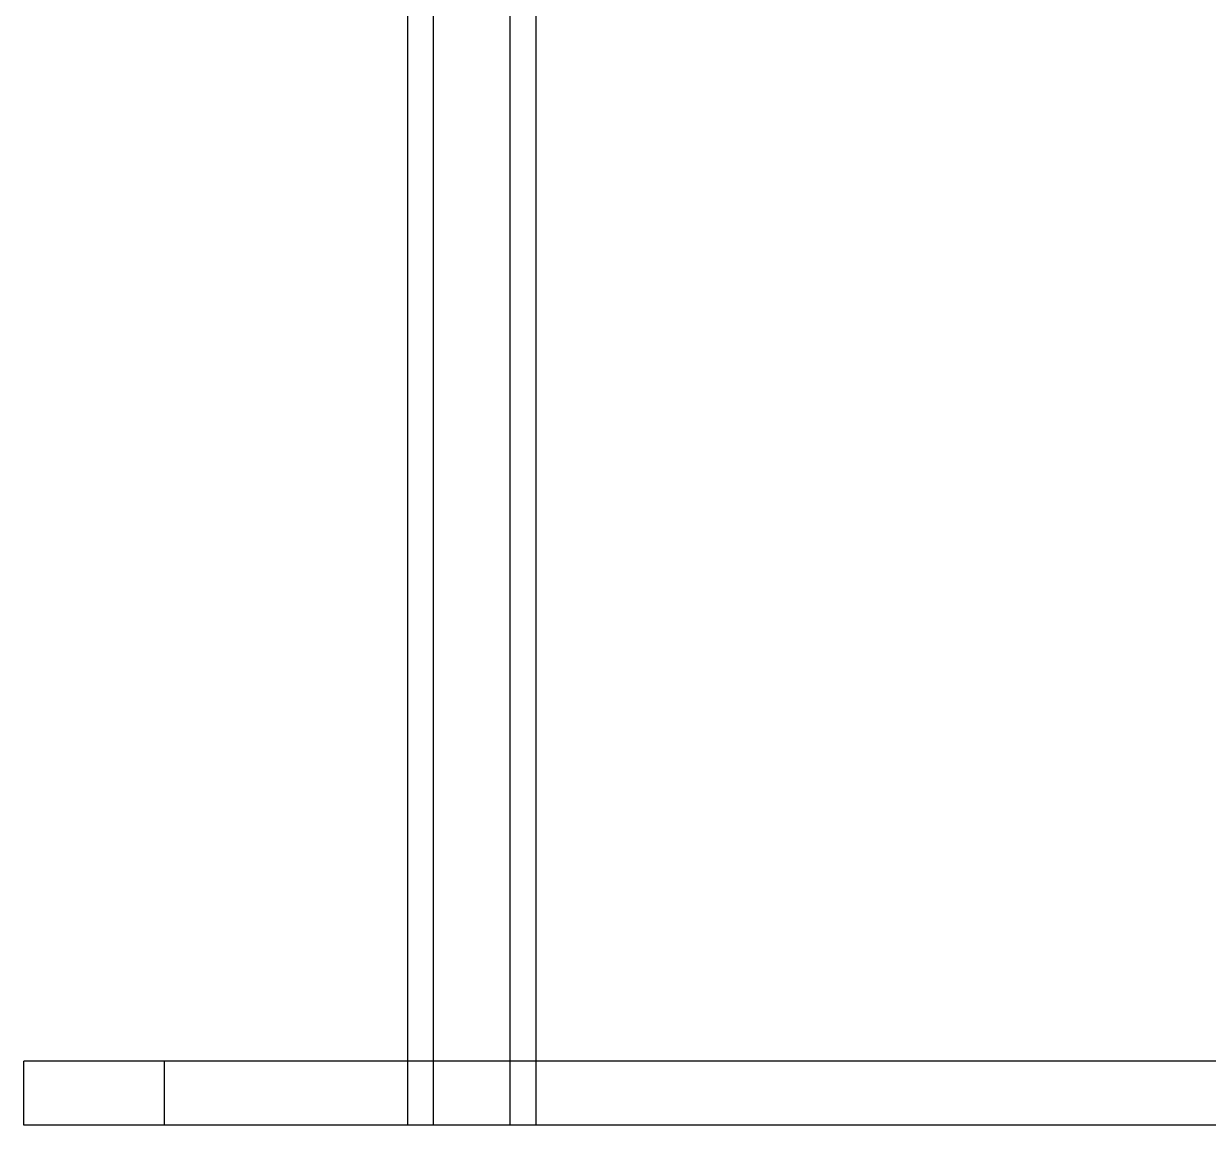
# Model space of a CAD drawing. Header units: millimetres. Extents: x -180 to 1414, y -663 to 972.
# Drawn here: x -105 to -12.5, y 650 to 736 of the extents above; entities that cross this region are included whole.
import ezdxf

# ---------------------------------------------------------------- set-up
doc = ezdxf.new("R2010")
doc.units = ezdxf.units.MM
doc.layers.add('FRONT', color=8, linetype='Continuous')

msp = doc.modelspace()

# ---------------------------------------------------------------- linework, layer by layer
at = {"layer": 'FRONT'}
for p, q in [((-75.004, 650), (-75.004, 766)), ((-75.004, 650), (-75.004, 766)), ((-73.004, 650), (-73.004, 766)), ((-73.004, 650), (-73.004, 766)), ((-67.004, 650), (-67.004, 766)), ((-67.004, 650), (-67.004, 766)), ((-65.004, 766), (-65.004, 650)), ((-65.004, 766), (-65.004, 650)), ((-104.706, 655), (-105, 655)), ((-105, 650), (-105, 655)), ((-103.827, 655), (-104.706, 655)), ((-102.367, 655), (-103.827, 655)), ((-100.335, 655), (-102.367, 655)), ((-97.742, 655), (-100.335, 655)), ((-94.602, 655), (-97.742, 655)), ((-90.933, 655), (-94.602, 655)), ((-93.737, 655), (-94, 655)), ((-94, 650), (-94, 655)), ((-92.95, 655), (-93.737, 655)), ((-91.643, 655), (-92.95, 655)), ((-89.824, 655), (-91.643, 655)), ((-86.755, 655), (-90.933, 655)), ((-87.502, 655), (-89.824, 655)), ((-84.691, 655), (-87.502, 655)), ((-82.092, 655), (-86.755, 655)), ((-81.406, 655), (-84.691, 655)), ((-76.97, 655), (-82.092, 655)), ((-77.666, 655), (-81.406, 655)), ((-73.492, 655), (-77.666, 655)), ((-71.418, 655), (-76.97, 655)), ((-68.907, 655), (-73.492, 655)), ((-65.466, 655), (-71.418, 655)), ((-63.936, 655), (-68.907, 655)), ((-59.149, 655), (-65.466, 655)), ((-58.608, 655), (-63.936, 655)), ((-52.5, 655), (-59.149, 655)), ((-52.952, 655), (-58.608, 655)), ((-47, 655), (-52.952, 655)), ((-45.558, 655), (-52.5, 655)), ((-40.785, 655), (-47, 655)), ((-38.361, 655), (-45.558, 655)), ((-34.342, 655), (-40.785, 655)), ((-30.949, 655), (-38.361, 655)), ((-27.707, 655), (-34.342, 655)), ((-23.365, 655), (-30.949, 655)), ((-20.917, 655), (-27.707, 655)), ((-15.649, 655), (-23.365, 655)), ((-14.01, 655), (-20.917, 655)), ((-7.847, 655), (-15.649, 655)), ((-7.025, 655), (-14.01, 655)), ((-104.706, 650), (-105, 650)), ((-103.827, 650), (-104.706, 650)), ((-102.367, 650), (-103.827, 650)), ((-100.335, 650), (-102.367, 650)), ((-97.742, 650), (-100.335, 650)), ((-94.602, 650), (-97.742, 650)), ((-90.933, 650), (-94.602, 650)), ((-93.737, 650), (-94, 650)), ((-92.95, 650), (-93.737, 650)), ((-91.643, 650), (-92.95, 650)), ((-89.824, 650), (-91.643, 650)), ((-86.755, 650), (-90.933, 650)), ((-87.502, 650), (-89.824, 650)), ((-84.691, 650), (-87.502, 650)), ((-82.092, 650), (-86.755, 650)), ((-81.406, 650), (-84.691, 650)), ((-76.97, 650), (-82.092, 650)), ((-77.666, 650), (-81.406, 650)), ((-73.492, 650), (-77.666, 650)), ((-71.418, 650), (-76.97, 650)), ((-74.99, 650), (-75.004, 650)), ((-74.99, 650), (-75.004, 650)), ((-74.948, 650), (-74.99, 650)), ((-74.948, 650), (-74.99, 650)), ((-74.878, 650), (-74.948, 650)), ((-74.878, 650), (-74.948, 650)), ((-74.781, 650), (-74.878, 650)), ((-74.781, 650), (-74.878, 650)), ((-74.658, 650), (-74.781, 650)), ((-74.658, 650), (-74.781, 650)), ((-74.508, 650), (-74.658, 650)), ((-74.508, 650), (-74.658, 650)), ((-74.334, 650), (-74.508, 650)), ((-74.334, 650), (-74.508, 650)), ((-74.135, 650), (-74.334, 650)), ((-74.135, 650), (-74.334, 650)), ((-73.913, 650), (-74.135, 650)), ((-73.913, 650), (-74.135, 650)), ((-73.669, 650), (-73.913, 650)), ((-73.669, 650), (-73.913, 650)), ((-73.404, 650), (-73.669, 650)), ((-73.404, 650), (-73.669, 650)), ((-68.907, 650), (-73.492, 650)), ((-73.121, 650), (-73.404, 650)), ((-73.121, 650), (-73.404, 650)), ((-72.82, 650), (-73.121, 650)), ((-72.82, 650), (-73.121, 650)), ((-72.995, 650), (-73.004, 650)), ((-72.995, 650), (-73.004, 650)), ((-72.97, 650), (-72.995, 650)), ((-72.97, 650), (-72.995, 650)), ((-72.928, 650), (-72.97, 650)), ((-72.928, 650), (-72.97, 650)), ((-72.87, 650), (-72.928, 650)), ((-72.87, 650), (-72.928, 650)), ((-72.796, 650), (-72.87, 650)), ((-72.796, 650), (-72.87, 650)), ((-72.504, 650), (-72.82, 650)), ((-72.504, 650), (-72.82, 650)), ((-72.706, 650), (-72.796, 650)), ((-72.706, 650), (-72.796, 650)), ((-72.602, 650), (-72.706, 650)), ((-72.602, 650), (-72.706, 650)), ((-72.482, 650), (-72.602, 650)), ((-72.482, 650), (-72.602, 650)), ((-72.173, 650), (-72.504, 650)), ((-72.173, 650), (-72.504, 650)), ((-72.349, 650), (-72.482, 650)), ((-72.349, 650), (-72.482, 650)), ((-72.203, 650), (-72.349, 650)), ((-72.203, 650), (-72.349, 650)), ((-72.044, 650), (-72.203, 650)), ((-72.044, 650), (-72.203, 650)), ((-71.83, 650), (-72.173, 650)), ((-71.83, 650), (-72.173, 650)), ((-71.874, 650), (-72.044, 650)), ((-71.874, 650), (-72.044, 650)), ((-71.694, 650), (-71.874, 650)), ((-71.694, 650), (-71.874, 650)), ((-71.477, 650), (-71.83, 650)), ((-71.477, 650), (-71.83, 650)), ((-71.504, 650), (-71.694, 650)), ((-71.504, 650), (-71.694, 650)), ((-71.305, 650), (-71.504, 650)), ((-71.305, 650), (-71.504, 650)), ((-71.116, 650), (-71.477, 650)), ((-71.116, 650), (-71.477, 650)), ((-65.466, 650), (-71.418, 650)), ((-71.1, 650), (-71.305, 650)), ((-71.1, 650), (-71.305, 650)), ((-70.749, 650), (-71.116, 650)), ((-70.749, 650), (-71.116, 650)), ((-70.888, 650), (-71.1, 650)), ((-70.888, 650), (-71.1, 650)), ((-70.671, 650), (-70.888, 650)), ((-70.671, 650), (-70.888, 650)), ((-70.377, 650), (-70.749, 650)), ((-70.377, 650), (-70.749, 650)), ((-70.451, 650), (-70.671, 650)), ((-70.451, 650), (-70.671, 650)), ((-70.228, 650), (-70.451, 650)), ((-70.228, 650), (-70.451, 650)), ((-70.004, 650), (-70.377, 650)), ((-70.004, 650), (-70.377, 650)), ((-70.004, 650), (-70.228, 650)), ((-70.004, 650), (-70.228, 650)), ((-69.63, 650), (-70.004, 650)), ((-69.779, 650), (-70.004, 650)), ((-69.63, 650), (-70.004, 650)), ((-69.779, 650), (-70.004, 650)), ((-69.556, 650), (-69.779, 650)), ((-69.556, 650), (-69.779, 650)), ((-69.258, 650), (-69.63, 650)), ((-69.258, 650), (-69.63, 650)), ((-69.336, 650), (-69.556, 650)), ((-69.336, 650), (-69.556, 650)), ((-69.119, 650), (-69.336, 650)), ((-69.119, 650), (-69.336, 650)), ((-68.891, 650), (-69.258, 650)), ((-68.891, 650), (-69.258, 650)), ((-68.908, 650), (-69.119, 650)), ((-68.908, 650), (-69.119, 650)), ((-68.702, 650), (-68.908, 650)), ((-68.702, 650), (-68.908, 650)), ((-63.936, 650), (-68.907, 650)), ((-68.53, 650), (-68.891, 650)), ((-68.53, 650), (-68.891, 650)), ((-68.504, 650), (-68.702, 650)), ((-68.504, 650), (-68.702, 650)), ((-68.177, 650), (-68.53, 650)), ((-68.177, 650), (-68.53, 650)), ((-68.314, 650), (-68.504, 650)), ((-68.314, 650), (-68.504, 650)), ((-68.133, 650), (-68.314, 650)), ((-68.133, 650), (-68.314, 650)), ((-67.834, 650), (-68.177, 650)), ((-67.834, 650), (-68.177, 650)), ((-67.963, 650), (-68.133, 650)), ((-67.963, 650), (-68.133, 650)), ((-67.804, 650), (-67.963, 650)), ((-67.804, 650), (-67.963, 650)), ((-67.504, 650), (-67.834, 650)), ((-67.504, 650), (-67.834, 650)), ((-67.658, 650), (-67.804, 650)), ((-67.658, 650), (-67.804, 650)), ((-67.525, 650), (-67.658, 650)), ((-67.525, 650), (-67.658, 650)), ((-67.405, 650), (-67.525, 650)), ((-67.405, 650), (-67.525, 650)), ((-67.187, 650), (-67.504, 650)), ((-67.187, 650), (-67.504, 650)), ((-67.301, 650), (-67.405, 650)), ((-67.301, 650), (-67.405, 650)), ((-67.211, 650), (-67.301, 650)), ((-67.211, 650), (-67.301, 650)), ((-67.137, 650), (-67.211, 650)), ((-67.137, 650), (-67.211, 650)), ((-66.886, 650), (-67.187, 650)), ((-66.886, 650), (-67.187, 650)), ((-67.079, 650), (-67.137, 650)), ((-67.079, 650), (-67.137, 650)), ((-67.037, 650), (-67.079, 650)), ((-67.037, 650), (-67.079, 650)), ((-67.012, 650), (-67.037, 650)), ((-67.012, 650), (-67.037, 650)), ((-67.012, 650), (-67.004, 650)), ((-67.012, 650), (-67.004, 650)), ((-66.603, 650), (-66.886, 650)), ((-66.603, 650), (-66.886, 650)), ((-66.338, 650), (-66.603, 650)), ((-66.338, 650), (-66.603, 650)), ((-66.094, 650), (-66.338, 650)), ((-66.094, 650), (-66.338, 650)), ((-65.872, 650), (-66.094, 650)), ((-65.872, 650), (-66.094, 650)), ((-65.673, 650), (-65.872, 650)), ((-65.673, 650), (-65.872, 650)), ((-65.499, 650), (-65.673, 650)), ((-65.499, 650), (-65.673, 650)), ((-65.349, 650), (-65.499, 650)), ((-65.349, 650), (-65.499, 650)), ((-59.149, 650), (-65.466, 650)), ((-65.226, 650), (-65.349, 650)), ((-65.226, 650), (-65.349, 650)), ((-65.129, 650), (-65.226, 650)), ((-65.129, 650), (-65.226, 650)), ((-65.059, 650), (-65.129, 650)), ((-65.059, 650), (-65.129, 650)), ((-65.018, 650), (-65.059, 650)), ((-65.018, 650), (-65.059, 650)), ((-65.018, 650), (-65.004, 650)), ((-65.018, 650), (-65.004, 650)), ((-58.608, 650), (-63.936, 650)), ((-52.5, 650), (-59.149, 650)), ((-52.952, 650), (-58.608, 650)), ((-47, 650), (-52.952, 650)), ((-45.558, 650), (-52.5, 650)), ((-40.785, 650), (-47, 650)), ((-38.361, 650), (-45.558, 650)), ((-34.342, 650), (-40.785, 650)), ((-30.949, 650), (-38.361, 650)), ((-27.707, 650), (-34.342, 650)), ((-23.365, 650), (-30.949, 650)), ((-20.917, 650), (-27.707, 650)), ((-15.649, 650), (-23.365, 650)), ((-14.01, 650), (-20.917, 650)), ((-7.847, 650), (-15.649, 650)), ((-7.025, 650), (-14.01, 650))]:
    msp.add_line(p, q, dxfattribs=at)

doc.saveas('drawing.dxf')
